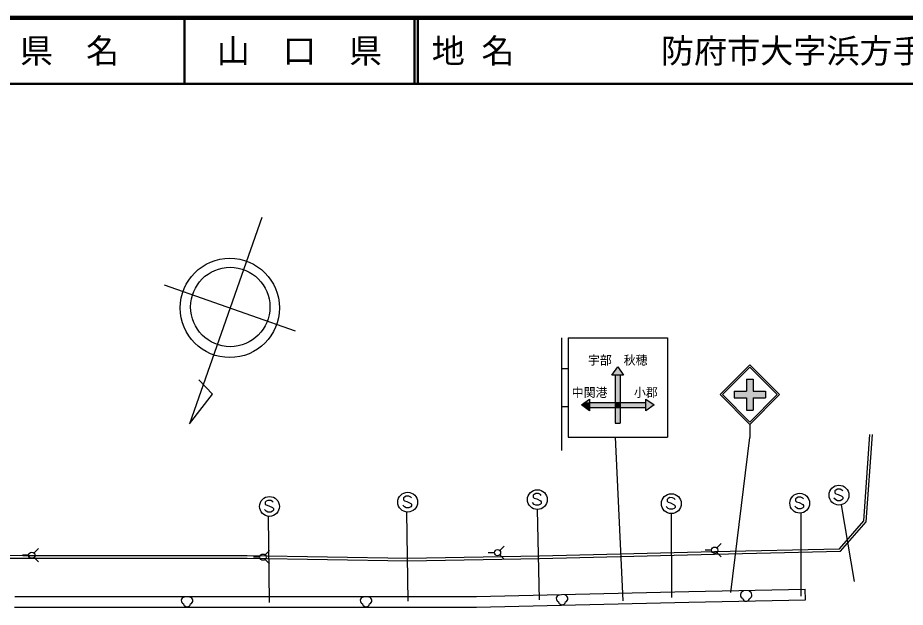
# Model space of a CAD drawing. Units: millimetres, scale not verified. Extents: x 40000 to 680000, y 20000 to 380000.
# Drawn here: x 307800 to 441950, y 290935 to 380000 of the extents above; entities that cross this region are included whole.
import ezdxf
from ezdxf.enums import TextEntityAlignment as Align

# ---------------------------------------------------------------- set-up
doc = ezdxf.new("R2010")
doc.units = ezdxf.units.MM
doc.header["$LTSCALE"] = 1000
for name, color, linetype, lineweight in [('M-BGD', 7, 'Continuous', 25), ('M-BGD-EXST', 7, 'Continuous', 25), ('M-STR-STRC', 7, 'Continuous', 25), ('M-STR-STRD', 7, 'Continuous', 25), ('M-TTL', 2, 'Continuous', 140), ('M-TTL-LINE', 7, 'Continuous', 50)]:
    doc.layers.add(name, color=color, linetype=linetype, lineweight=lineweight)
doc.layers.add('M-TTL-TXT', color=7, linetype='Continuous')
doc.styles.add('ＭＳ ゴシック', font='')
doc.styles.get('ＭＳ ゴシック').set_extended_font_data('MS Gothic')

msp = doc.modelspace()

# ---------------------------------------------------------------- hatches: boundary and pattern name
at = {"layer": 'M-STR-STRC'}
for points in [[(398490, 327251), (399365, 326001), (398865, 326001), (398115, 326001), (397615, 326001)], [(398115, 326001), (398865, 326001), (398865, 321876), (398115, 321876)], [(416105, 323557), (417966, 323557), (417966, 325417), (418966, 325417), (418966, 323557), (420825, 323557), (420825, 322557), (418966, 322557), (418965, 320697), (417965, 320697), (417966, 322557), (416105, 322557)], [(394240, 322376), (394240, 321876), (394240, 321126), (394240, 320626), (392990, 321501)], [(402740, 321876), (402740, 322376), (403990, 321501), (402740, 320626), (402740, 321126)], [(392990, 321501), (393526, 321876), (394240, 321876), (394240, 321126), (394240, 320626)], [(394240, 321876), (398115, 321876), (398115, 321126), (394240, 321126)], [(398115, 321876), (398865, 321876), (398865, 321126), (398115, 321126)], [(398115, 321126), (398865, 321126), (398865, 318751), (398115, 318751)], [(398865, 321876), (402740, 321876), (402740, 321126), (398865, 321126)]]:
    msp.add_hatch(color=256, dxfattribs=at).paths.add_polyline_path(points)

# ---------------------------------------------------------------- linework, layer by layer
at = {"layer": 'M-BGD'}
for p, q in [((436062, 303834), (436982, 317023)), ((432177, 299387), (436062, 303834)), ((413110, 298978), (432177, 299387)), ((275459, 298579), (308558, 298337)), ((308558, 298337), (342482, 298337)), ((342482, 298337), (366747, 297964)), ((366747, 297964), (386662, 298321)), ((386662, 298321), (413110, 298978)), ((307338, 292570), (363559, 292570)), ((363559, 292570), (377123, 292535)), ((377123, 292535), (409214, 293320)), ((409214, 293320), (426819, 293648)), ((426849, 292048), (426819, 293648)), ((377141, 290935), (409248, 291720)), ((409248, 291720), (426849, 292048)), ((307331, 290970), (363557, 290970)), ((363557, 290970), (377141, 290935))]:
    msp.add_line(p, q, dxfattribs=at)
msp.add_lwpolyline([(66625, 299700), (98704, 299610), (130688, 299610), (166359, 299416), (203099, 299368), (235956, 299076), (275461, 298979), (308560, 298737), (342485, 298737), (366746, 298364), (386653, 298721), (413101, 299378), (431992, 299783), (435673, 303996), (436583, 317051)], dxfattribs=at)
at = {"layer": 'M-BGD-EXST'}
for p, q in [((431446, 308648), (431302, 308522)), ((431704, 308786), (431446, 308648)), ((432112, 308780), (431704, 308786)), ((432383, 308642), (432112, 308780)), ((432508, 308516), (432383, 308642)), ((366258, 307584), (366114, 307458)), ((366114, 307458), (366114, 307175)), ((366516, 307722), (366258, 307584)), ((366924, 307716), (366516, 307722)), ((367194, 307578), (366924, 307716)), ((367320, 307452), (367194, 307578)), ((385860, 307971), (385715, 307845)), ((385715, 307845), (385715, 307562)), ((385715, 307562), (385847, 307418)), ((385847, 307418), (386237, 307298)), ((386117, 308109), (385860, 307971)), ((386526, 308103), (386117, 308109)), ((386237, 307298), (386796, 307016)), ((386796, 307964), (386526, 308103)), ((386922, 307839), (386796, 307964)), ((406106, 307358), (405962, 307233)), ((405962, 307233), (405962, 306950)), ((406364, 307496), (406106, 307358)), ((406772, 307490), (406364, 307496)), ((407042, 307352), (406772, 307490)), ((407168, 307226), (407042, 307352)), ((425514, 307423), (425370, 307297)), ((425370, 307297), (425370, 307014)), ((425772, 307561), (425514, 307423)), ((426180, 307555), (425772, 307561)), ((426451, 307416), (426180, 307555)), ((426576, 307291), (426451, 307416)), ((431434, 307158), (431170, 307429)), ((431302, 308522), (431302, 308239)), ((431302, 308239), (431434, 308095)), ((431434, 308095), (431823, 307975)), ((431823, 307975), (432383, 307693)), ((432383, 307693), (432515, 307554)), ((432515, 307297), (432383, 307165)), ((432515, 307554), (432515, 307297)), ((345367, 306939), (345222, 306813)), ((345222, 306813), (345222, 306531)), ((345222, 306531), (345354, 306386)), ((345354, 306386), (345744, 306267)), ((345625, 307077), (345367, 306939)), ((346033, 307071), (345625, 307077)), ((345744, 306267), (346303, 305984)), ((346303, 306933), (346033, 307071)), ((346429, 306807), (346303, 306933)), ((346303, 305984), (346435, 305846)), ((366245, 306095), (365982, 306365)), ((366114, 307175), (366245, 307031)), ((366245, 307031), (366635, 306911)), ((366503, 305969), (366245, 306095)), ((366924, 305969), (366503, 305969)), ((366635, 306911), (367194, 306629)), ((367194, 306101), (366924, 305969)), ((367194, 306629), (367326, 306490)), ((367326, 306233), (367194, 306101)), ((367326, 306490), (367326, 306233)), ((385847, 306481), (385583, 306752)), ((386105, 306356), (385847, 306481)), ((386526, 306356), (386105, 306356)), ((386796, 306488), (386526, 306356)), ((386796, 307016), (386928, 306877)), ((386928, 306620), (386796, 306488)), ((386928, 306877), (386928, 306620)), ((406094, 305869), (405830, 306139)), ((405962, 306950), (406094, 306805)), ((406094, 306805), (406483, 306686)), ((406351, 305743), (406094, 305869)), ((406483, 306686), (407042, 306403)), ((407042, 305875), (406772, 305743)), ((407042, 306403), (407174, 306265)), ((407174, 306007), (407042, 305875)), ((407174, 306265), (407174, 306007)), ((425502, 305933), (425238, 306204)), ((425370, 307014), (425502, 306870)), ((425502, 306870), (425891, 306750)), ((425759, 305808), (425502, 305933)), ((425891, 306750), (426451, 306468)), ((426451, 305940), (426180, 305808)), ((426451, 306468), (426583, 306329)), ((426583, 306072), (426451, 305940)), ((426583, 306329), (426583, 306072)), ((431691, 307033), (431434, 307158)), ((432112, 307033), (431691, 307033)), ((432383, 307165), (432112, 307033)), ((434300, 294826), (432315, 306426)), ((345354, 305450), (345090, 305720)), ((345612, 305324), (345354, 305450)), ((346033, 305324), (345612, 305324)), ((345876, 291644), (345722, 304673)), ((346303, 305456), (346033, 305324)), ((346435, 305588), (346303, 305456)), ((346435, 305846), (346435, 305588)), ((366810, 291868), (366604, 305319)), ((386683, 292035), (386380, 305700)), ((406772, 305743), (406351, 305743)), ((406668, 292426), (406617, 305087)), ((426180, 305808), (425759, 305808)), ((426206, 292593), (426206, 305165)), ((413472, 299894), (414139, 300561)), ((310264, 299131), (310931, 299797)), ((345191, 298839), (345857, 299506)), ((379851, 299179), (378908, 299179)), ((380656, 299512), (381322, 300179)), ((412668, 299561), (411725, 299561)), ((413472, 299227), (414139, 298561)), ((309459, 298797), (308517, 298797)), ((310264, 298464), (310931, 297797)), ((344386, 298506), (343443, 298506)), ((345191, 298172), (345857, 297506)), ((380656, 298846), (381322, 298179))]:
    msp.add_line(p, q, dxfattribs=at)
for centre, radius in [((386345, 307199), 1500), ((431932, 307876), 1500), ((345852, 306168), 1500), ((366744, 306812), 1500), ((406592, 306587), 1500), ((426000, 306651), 1500), ((309931, 298797), 471), ((380322, 299179), 471), ((413139, 299561), 471), ((344857, 298506), 471)]:
    msp.add_circle(centre, radius, dxfattribs=at)
for centre, radius, start, end in [((333050, 291954), 537, 100.75605, 249.2973), ((333716, 291947), 545, 290.56616, 78.96113), ((360110, 291954), 537, 100.75605, 249.2973), ((360777, 291947), 545, 290.56616, 78.96113), ((389735, 292249), 537, 100.75605, 249.2973), ((390402, 292242), 545, 290.56616, 78.96113), ((417564, 292796), 537, 100.75605, 249.2973), ((418230, 292789), 545, 290.56616, 78.96113), ((333385, 291532), 532, 188.73985, 349.61114), ((360446, 291532), 532, 188.73985, 349.61114), ((390070, 291827), 532, 188.73985, 349.61114), ((417899, 292374), 532, 188.73985, 349.61114)]:
    msp.add_arc(centre, radius, start, end, dxfattribs=at)
at = {"layer": 'M-STR-STRC'}
for p, q in [((389990, 331617), (389990, 314617)), ((390990, 331617), (390990, 316617)), ((390990, 331617), (405990, 331617)), ((405990, 331617), (405990, 316617)), ((413965, 323058), (418465, 327558)), ((422965, 323057), (418465, 327558)), ((389990, 326992), (390990, 326992)), ((397615, 326001), (398490, 327251)), ((399365, 326001), (397615, 326001)), ((398115, 326001), (398115, 318751)), ((398490, 327251), (399365, 326001)), ((398865, 326001), (398865, 318751)), ((414318, 323058), (418465, 327204)), ((422612, 323057), (418465, 327204)), ((417966, 325417), (418966, 325417)), ((417966, 325417), (417966, 323557)), ((418966, 325417), (418966, 323557)), ((416105, 323557), (416105, 322557)), ((416105, 323557), (417966, 323557)), ((418966, 323557), (420825, 323557)), ((420825, 323557), (420825, 322557)), ((392990, 321501), (394240, 322376)), ((394240, 322376), (394240, 320626)), ((402740, 320626), (402740, 322376)), ((402740, 322376), (403990, 321501)), ((413965, 323058), (418465, 318557)), ((414318, 323058), (418465, 318910)), ((416105, 322557), (417966, 322557)), ((417966, 322557), (417965, 320697)), ((418465, 318910), (422612, 323057)), ((418465, 318557), (422965, 323057)), ((418966, 322557), (418965, 320697)), ((418966, 322557), (420825, 322557)), ((389990, 321242), (390990, 321242)), ((394240, 320626), (392990, 321501)), ((394240, 321876), (402740, 321876)), ((394240, 321126), (402740, 321126)), ((403990, 321501), (402740, 320626)), ((417965, 320697), (418965, 320697)), ((398115, 318751), (398865, 318751)), ((418465, 318557), (418465, 316557)), ((390990, 316617), (405990, 316617)), ((399296, 291928), (398147, 316617)), ((415590, 293181), (418465, 316557))]:
    msp.add_line(p, q, dxfattribs=at)
at = {"layer": 'M-STR-STRD'}
for p, q in [((344699, 349826), (333768, 318658)), ((349808, 332668), (329991, 339618)), ((337250, 323130), (335164, 325287)), ((333768, 318658), (337250, 323130))]:
    msp.add_line(p, q, dxfattribs=at)
for centre, radius in [((339860, 336157), 7500), ((339920, 336303), 6000)]:
    msp.add_circle(centre, radius, dxfattribs=at)
at = {"layer": 'M-TTL'}
msp.add_line((680000, 380000), (40000, 380000), dxfattribs=at)
at = {"layer": 'M-TTL-LINE'}
for p, q in [((333000, 380000), (333000, 370000)), ((367750, 380000), (367750, 370000)), ((368250, 380000), (368250, 370000)), ((40000, 370000), (680000, 370000))]:
    msp.add_line(p, q, dxfattribs=at)

# ---------------------------------------------------------------- texts
at = {"layer": 'M-STR-STRC', "style": 'ＭＳ ゴシック'}
for s, p in [('宇部\u3000秋穂', (398490, 328251)), ('中関港', (394240, 323376)), ('小郡', (402740, 323376))]:
    msp.add_text(s, height=1320, dxfattribs=at).set_placement(p, align=Align.MIDDLE_CENTER)
at = {"layer": 'M-TTL-TXT', "style": 'ＭＳ ゴシック'}
for s, p in [('県\u3000名', (315625, 375000)), ('山\u3000口\u3000県', (350375, 375000))]:
    msp.add_text(s, height=3666, dxfattribs=at).set_placement(p, align=Align.MIDDLE_CENTER)
for s, p in [('地 名', (370380, 375000)), ('防府市大字浜方手洗', (405024, 375000))]:
    msp.add_text(s, height=3666, dxfattribs=at).set_placement(p, align=Align.MIDDLE_LEFT)

doc.saveas('drawing.dxf')
